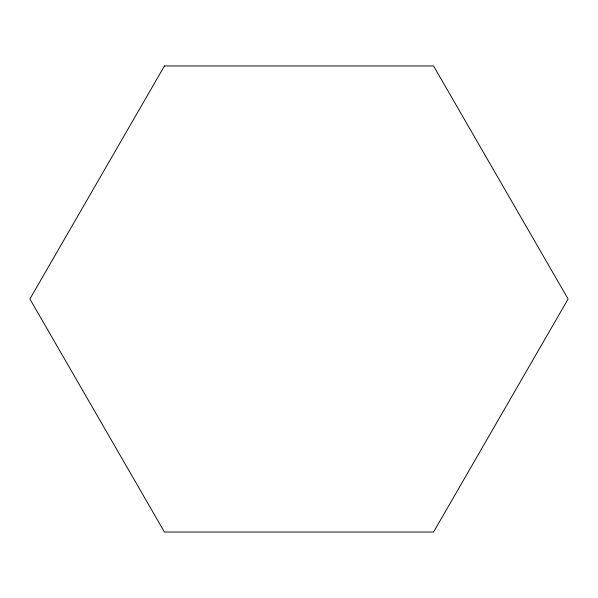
<?xml version="1.0" encoding="UTF-8"?>
<svg xmlns="http://www.w3.org/2000/svg" width="598" height="598" viewBox="0 0 598 598"><rect width="100%" height="100%" fill="white"/><g stroke="black" fill="none" stroke-linecap="round" stroke-linejoin="round"><path stroke-width="0.9" d="M164.45 65.952L29.9 299L164.45 532.048L433.55 532.048L568.1 299L433.55 65.952L164.45 65.952"/></g></svg>
